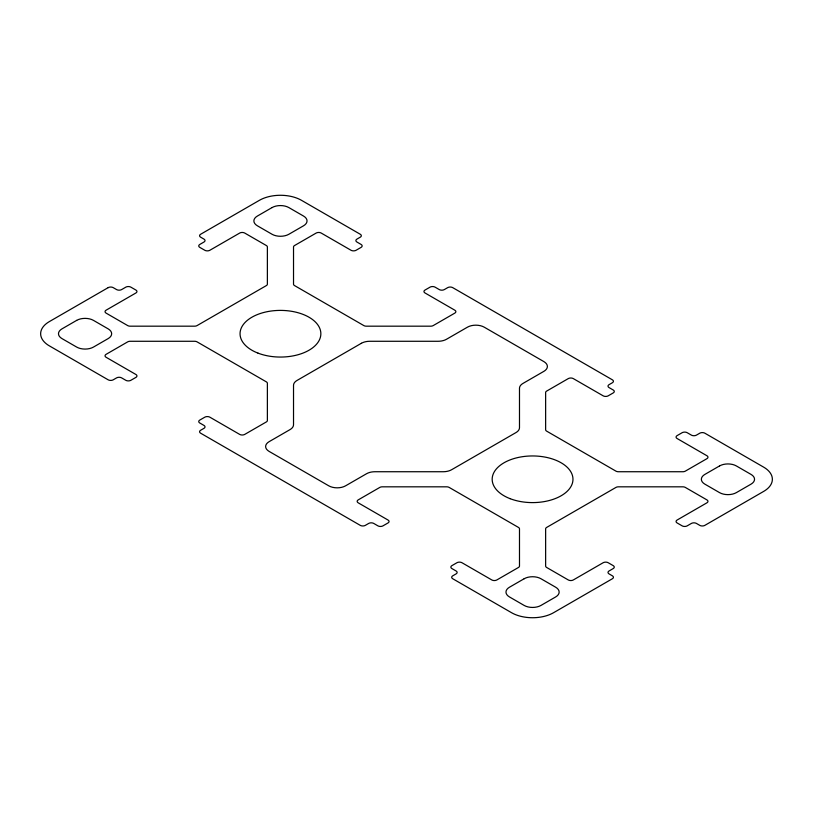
<?xml version="1.0" encoding="UTF-8"?>
<svg xmlns="http://www.w3.org/2000/svg" width="813" height="813" viewBox="0 0 813 813"><rect width="100%" height="100%" fill="white"/><g stroke="black" fill="none" stroke-linecap="round" stroke-linejoin="round"><path stroke-width="1.22" d="M108.18 287.639L49.349 321.602A29.715 17.154 0 0 0 49.349 345.86L108.18 379.823A3.567 2.063 0 0 0 113.058 379.905L116.584 377.882A3.567 2.063 0 0 1 121.625 377.882L125.822 380.301A3.567 2.063 0 0 0 130.7 380.393L135.913 377.395A3.567 2.063 0 0 0 136.066 374.58L106.076 357.263A3.567 2.063 0 0 1 106.076 354.346L127.671 341.877A3.567 2.063 0 0 1 130.192 341.277L194.571 341.277A3.567 2.063 0 0 1 197.092 341.877L266.339 381.856A3.567 2.063 0 0 1 267.375 383.309L267.375 420.473A3.567 2.063 0 0 1 266.339 421.937L244.733 434.406A3.567 2.063 0 0 1 239.693 434.406L209.866 417.181A3.567 2.063 0 0 0 204.815 417.181L199.774 420.087A3.567 2.063 0 0 0 199.622 422.902L203.982 425.423A3.567 2.063 0 0 1 203.982 428.339L200.618 430.28A3.567 2.063 0 0 0 200.465 433.095L360.291 525.371A3.567 2.063 0 0 0 365.169 525.462L368.696 523.43A3.567 2.063 0 0 1 373.736 523.43L377.933 525.859A3.567 2.063 0 0 0 382.811 525.95L388.014 522.952A3.567 2.063 0 0 0 388.014 520.035L358.187 502.81A3.567 2.063 0 0 1 358.187 499.904L379.783 487.434A3.567 2.063 0 0 1 382.303 486.824L446.672 486.824A3.567 2.063 0 0 1 449.193 487.434L518.44 527.413A3.567 2.063 0 0 1 519.487 528.867L519.487 566.031A3.567 2.063 0 0 1 518.44 567.484L496.845 579.954A3.567 2.063 0 0 1 491.804 579.954L461.967 562.728A3.567 2.063 0 0 0 457.089 562.647L451.886 565.645A3.567 2.063 0 0 0 451.733 568.46L456.093 570.98A3.567 2.063 0 0 1 456.093 573.887L452.729 575.828A3.567 2.063 0 0 0 452.577 578.653L511.55 612.707A29.715 17.154 0 0 0 553.572 612.707L612.392 578.744A3.567 2.063 0 0 0 612.392 575.828L609.039 573.887A3.567 2.063 0 0 1 609.039 570.98L613.236 568.551A3.567 2.063 0 0 0 613.388 565.736L608.195 562.728A3.567 2.063 0 0 0 603.155 562.728L573.317 579.954A3.567 2.063 0 0 1 568.277 579.954L546.682 567.484A3.567 2.063 0 0 1 545.635 566.031L545.635 528.867A3.567 2.063 0 0 1 546.682 527.413L615.929 487.434A3.567 2.063 0 0 1 618.449 486.824L682.818 486.824A3.567 2.063 0 0 1 685.339 487.434L706.934 499.904A3.567 2.063 0 0 1 706.934 502.81L677.107 520.035A3.567 2.063 0 0 0 676.955 522.85L682.148 525.859A3.567 2.063 0 0 0 687.026 525.95L691.396 523.43A3.567 2.063 0 0 1 696.436 523.43L699.79 525.371A3.567 2.063 0 0 0 704.678 525.462L763.661 491.408A29.715 17.154 0 0 0 763.661 467.15L704.841 433.187A3.567 2.063 0 0 0 699.963 433.105L696.436 435.128A3.567 2.063 0 0 1 691.396 435.128L687.188 432.699A3.567 2.063 0 0 0 682.148 432.699L677.107 435.616A3.567 2.063 0 0 0 676.955 438.431L706.934 455.747A3.567 2.063 0 0 1 706.934 458.664L685.339 471.134A3.567 2.063 0 0 1 682.818 471.733L618.449 471.733A3.567 2.063 0 0 1 615.929 471.134L546.682 431.154A3.567 2.063 0 0 1 545.635 429.691L545.635 392.527A3.567 2.063 0 0 1 546.682 391.073L568.277 378.604A3.567 2.063 0 0 1 573.317 378.604L603.155 395.829A3.567 2.063 0 0 0 608.033 395.921L613.236 392.923A3.567 2.063 0 0 0 613.388 390.098L609.039 387.577A3.567 2.063 0 0 1 609.039 384.671L612.392 382.73A3.567 2.063 0 0 0 612.392 379.823L452.729 287.639A3.567 2.063 0 0 0 447.851 287.548L444.325 289.58A3.567 2.063 0 0 1 439.284 289.58L435.077 287.152A3.567 2.063 0 0 0 430.199 287.06L424.996 290.058A3.567 2.063 0 0 0 424.843 292.873L454.833 310.2A3.567 2.063 0 0 1 454.833 313.107L433.227 325.576A3.567 2.063 0 0 1 430.707 326.176L366.338 326.176A3.567 2.063 0 0 1 363.818 325.576L294.57 285.597A3.567 2.063 0 0 1 293.523 284.144L293.523 246.979A3.567 2.063 0 0 1 294.57 245.526L316.166 233.057A3.567 2.063 0 0 1 321.206 233.057L351.043 250.272A3.567 2.063 0 0 0 355.921 250.363L361.124 247.365A3.567 2.063 0 0 0 361.124 244.459L356.927 242.03A3.567 2.063 0 0 1 356.927 239.113L360.291 237.172A3.567 2.063 0 0 0 360.444 234.357L301.46 200.303A29.715 17.154 0 0 0 259.438 200.303L200.618 234.266A3.567 2.063 0 0 0 200.465 237.081L203.982 239.113A3.567 2.063 0 0 1 203.982 242.03L199.774 244.459A3.567 2.063 0 0 0 199.622 247.274L204.815 250.272A3.567 2.063 0 0 0 209.703 250.363L239.693 233.057A3.567 2.063 0 0 1 244.733 233.057L266.339 245.526A3.567 2.063 0 0 1 267.375 246.979L267.375 284.144A3.567 2.063 0 0 1 266.339 285.597L197.092 325.576A3.567 2.063 0 0 1 194.571 326.176L130.192 326.176A3.567 2.063 0 0 1 127.671 325.576L106.076 313.107A3.567 2.063 0 0 1 106.076 310.2L135.913 292.975A3.567 2.063 0 0 0 135.913 290.058L130.873 287.152A3.567 2.063 0 0 0 125.985 287.06L121.625 289.58A3.567 2.063 0 0 1 116.584 289.58L113.22 287.639A3.567 2.063 0 0 0 108.18 287.639M76.666 320.383L61.961 328.879A11.88 6.86 0 0 0 61.961 338.584L76.666 347.07A11.88 6.86 0 0 0 93.475 347.07L108.18 338.584A11.88 6.86 0 0 0 108.18 328.879L93.475 320.383A11.88 6.86 0 0 0 76.666 320.383M272.05 207.579L257.345 216.075A11.88 6.86 0 0 0 257.345 225.77L272.05 234.266A11.88 6.86 0 0 0 288.859 234.266L303.564 225.77A11.88 6.86 0 0 0 303.564 216.075L288.859 207.579A11.88 6.86 0 0 0 272.05 207.579M361.379 343.289L297.009 380.454A11.88 6.86 0 0 0 293.523 385.301L293.523 424.742A11.88 6.86 0 0 1 290.048 429.589L269.103 441.683A11.88 6.86 0 0 0 269.103 451.388L328.777 485.828A11.88 6.86 0 0 0 345.576 485.828L366.521 473.745A11.88 6.86 0 0 1 374.925 471.733L443.227 471.733A11.88 6.86 0 0 0 451.632 469.721L516.011 432.557A11.88 6.86 0 0 0 519.487 427.709L519.487 388.268A11.88 6.86 0 0 1 522.972 383.421L543.907 371.328A11.88 6.86 0 0 0 543.907 361.622L484.243 327.182A11.88 6.86 0 0 0 467.434 327.182L446.5 339.265A11.88 6.86 0 0 1 438.095 341.277L369.783 341.277A11.88 6.86 0 0 0 361.379 343.289M524.161 578.744L509.456 587.23A11.88 6.86 0 0 0 509.456 596.935L524.161 605.431A11.88 6.86 0 0 0 540.97 605.431L555.675 596.935A11.88 6.86 0 0 0 555.675 587.23L540.97 578.744A11.88 6.86 0 0 0 524.161 578.744M719.546 465.94L704.841 474.426A11.88 6.86 0 0 0 704.841 484.131L719.546 492.627A11.88 6.86 0 0 0 736.354 492.627L751.06 484.131A11.88 6.86 0 0 0 751.06 474.426L736.354 465.94A11.88 6.86 0 0 0 719.546 465.94M510.117 498.674A40.406 23.333 0 0 0 572.88 480.808A40.406 23.333 0 0 0 514.69 458.359A40.406 23.333 0 0 0 510.117 498.674M258.006 353.127A40.406 23.333 0 0 0 320.769 335.251A40.406 23.333 0 0 0 262.579 312.802A40.406 23.333 0 0 0 258.006 353.127"/></g></svg>
